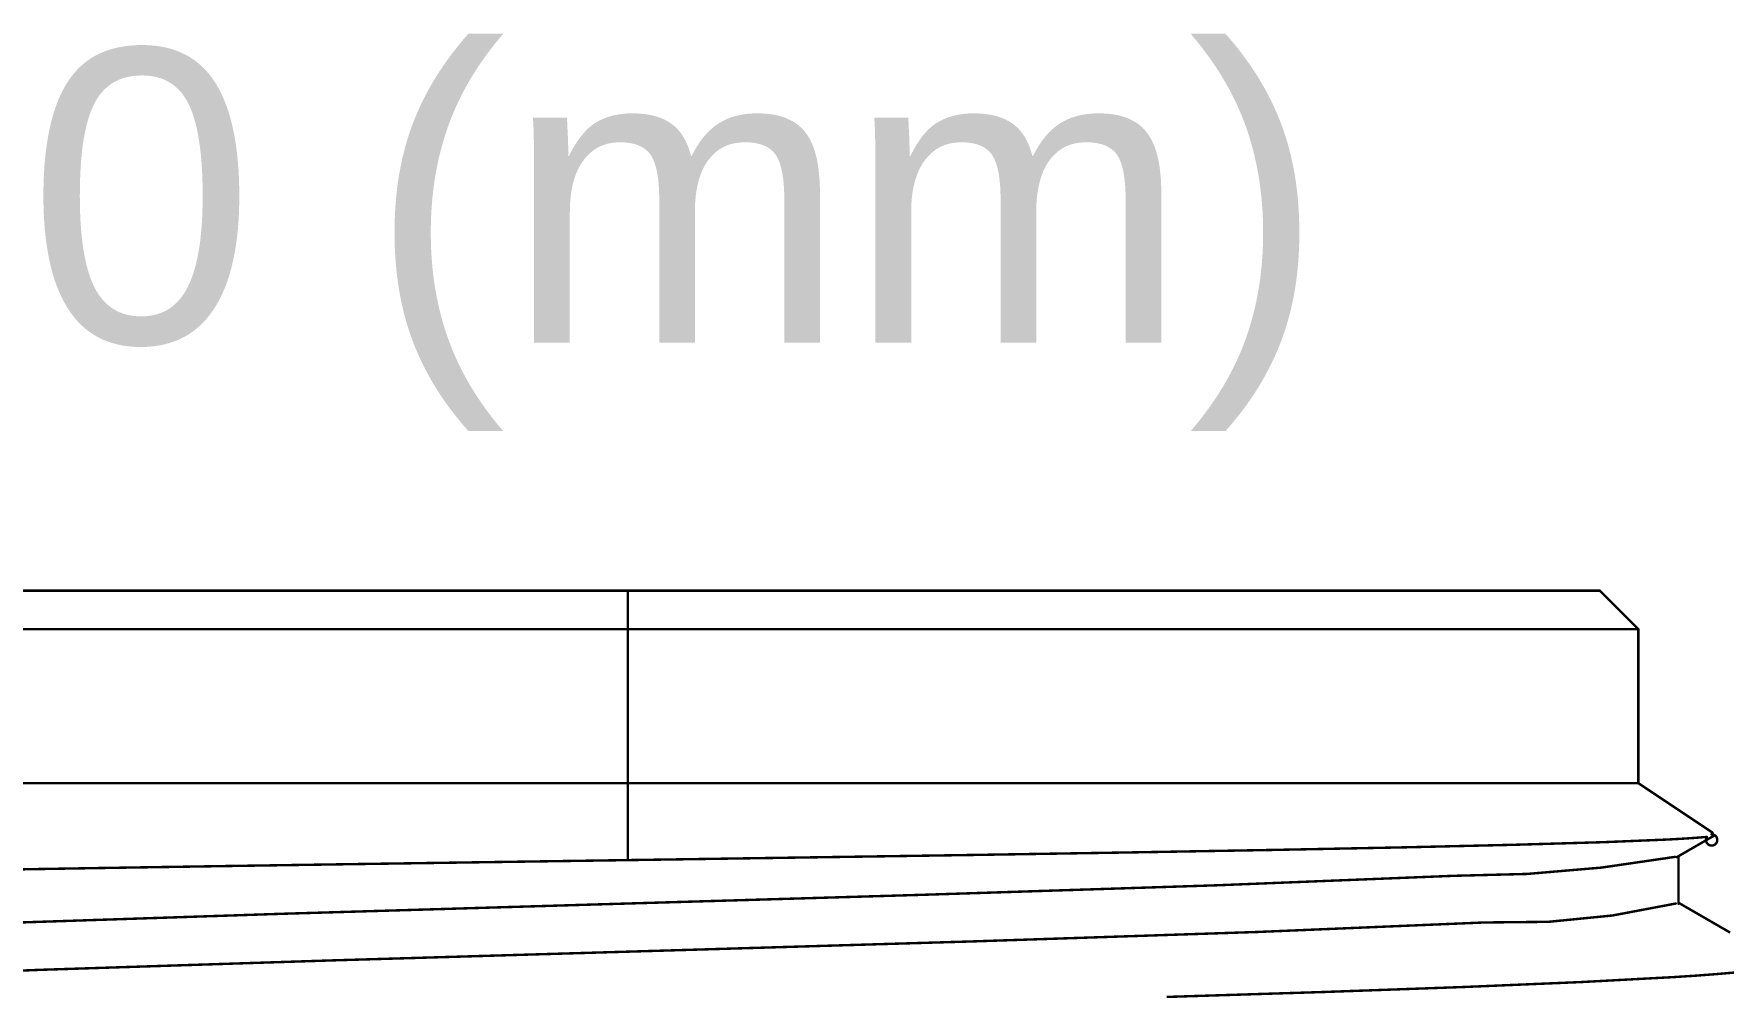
# Model space of a CAD drawing. Header units: inches. Extents: x -6 to 430, y 0 to 90.
# Drawn here: x 19.41 to 28.19, y 61.4 to 66.39 of the extents above; entities that cross this region are included whole.
import ezdxf

# ---------------------------------------------------------------- set-up
doc = ezdxf.new("R2010")
doc.units = ezdxf.units.IN
doc.layers.add('Mechanical 1', color=6, linetype='Continuous')
doc.styles.add('Arial', font='', dxfattribs={"height": 0.2})
doc.styles.get('Arial').set_extended_font_data('Arial')

msp = doc.modelspace()

# ---------------------------------------------------------------- linework, layer by layer
at = {"layer": 'Mechanical 1'}
for points in [[(17.45, 63.5, 0.0127, 0.0127, 0), (27.55, 63.5, 0.0127, 0.0127, 0)], [(22.5, 62.1005, 0.0127, 0.0127, 0), (22.5, 63.5, 0.0127, 0.0127, 0)], [(27.55, 63.5, 0.0127, 0.0127, 0), (27.75, 63.3, 0.0127, 0.0127, 0)], [(17.25, 63.3, 0.0127, 0.0127, 0), (27.75, 63.3, 0.0127, 0.0127, 0)], [(27.75, 62.5, 0.0127, 0.0127, 0), (27.75, 63.3, 0.0127, 0.0127, 0)], [(17.25, 62.5, 0.0127, 0.0127, 0), (27.75, 62.5, 0.0127, 0.0127, 0)], [(27.75, 62.5, 0.0127, 0.0127, 0), (28.1356, 62.243, 0.0127, 0.0127, 0)], [(28.1059, 62.2209, 0.0127, 0.0127, -0.009223), (27.8999, 62.2073, 0.0127, 0.0127, 0)], [(27.9489, 62.1153, 0.0127, 0.0127, 0), (28.1469, 62.2297, 0.0127, 0.0127, 0)], [(28.1299, 62.2345, 0.0127, 0.0127, -3.987677), (28.1059, 62.2209, 0.0127, 0.0127, 0)], [(24.2714, 62.1269, 0.0127, 0.0127, 0), (25.0991, 62.1402, 0.0127, 0.0127, 0)], [(25.0991, 62.1402, 0.0127, 0.0127, 0), (25.8609, 62.1535, 0.0127, 0.0127, 0)], [(25.8609, 62.1535, 0.0127, 0.0127, 0), (26.5379, 62.1669, 0.0127, 0.0127, 0)], [(26.5379, 62.1669, 0.0127, 0.0127, 0), (27.1131, 62.1803, 0.0127, 0.0127, 0)], [(27.1131, 62.1803, 0.0127, 0.0127, 0), (27.5729, 62.1938, 0.0127, 0.0127, 0)], [(27.5729, 62.1938, 0.0127, 0.0127, 0), (27.8999, 62.2073, 0.0127, 0.0127, 0)], [(19.1898, 62.0499, 0.0127, 0.0127, 0), (19.798, 62.06, 0.0127, 0.0127, 0)], [(19.798, 62.06, 0.0127, 0.0127, 0), (20.4422, 62.0701, 0.0127, 0.0127, 0)], [(20.4422, 62.0701, 0.0127, 0.0127, 0), (21.1136, 62.0802, 0.0127, 0.0127, 0)], [(21.1136, 62.0802, 0.0127, 0.0127, 0), (21.8027, 62.0903, 0.0127, 0.0127, 0)], [(21.8027, 62.0903, 0.0127, 0.0127, 0), (22.5, 62.1005, 0.0127, 0.0127, 0)], [(22.5, 62.1005, 0.0127, 0.0127, 0), (24.2714, 62.1269, 0.0127, 0.0127, 0)], [(27.94, 62.1172, 0.0127, 0.0127, -0.044622), (26.787, 62.0188, 0.0127, 0.0127, 0)], [(27.9587, 61.874, 0.0127, 0.0127, 0), (27.9587, 62.121, 0.0127, 0.0127, 0)], [(24.0335, 61.9203, 0.0127, 0.0127, 0), (25.5552, 61.9695, 0.0127, 0.0127, 0)], [(25.5552, 61.9695, 0.0127, 0.0127, 0), (26.787, 62.0188, 0.0127, 0.0127, 0)], [(20.7119, 61.8219, 0.0127, 0.0127, 0), (22.3664, 61.8711, 0.0127, 0.0127, 0)], [(22.3664, 61.8711, 0.0127, 0.0127, 0), (24.0335, 61.9203, 0.0127, 0.0127, 0)], [(27.9443, 61.8749, 0.0127, 0.0127, -0.066279), (26.9473, 61.7765, 0.0127, 0.0127, 0)], [(27.9587, 61.879, 0.0127, 0.0127, 0), (28.0124, 61.8479, 0.0127, 0.0127, 0)], [(19.2271, 61.7727, 0.0127, 0.0127, 0), (20.7119, 61.8219, 0.0127, 0.0127, 0)], [(28.0124, 61.8479, 0.0127, 0.0127, 0), (28.0661, 61.8169, 0.0127, 0.0127, 0)], [(28.0661, 61.8169, 0.0127, 0.0127, 0), (28.1198, 61.7859, 0.0127, 0.0127, 0)], [(28.1198, 61.7859, 0.0127, 0.0127, 0), (28.1735, 61.7548, 0.0127, 0.0127, 0)], [(24.2892, 61.6781, 0.0127, 0.0127, 0), (25.7735, 61.7273, 0.0127, 0.0127, 0)], [(25.7735, 61.7273, 0.0127, 0.0127, 0), (26.9473, 61.7765, 0.0127, 0.0127, 0)], [(28.1735, 61.7548, 0.0127, 0.0127, 0), (28.2271, 61.7238, 0.0127, 0.0127, 0)], [(20.9684, 61.5797, 0.0127, 0.0127, 0), (22.6352, 61.6289, 0.0127, 0.0127, 0)], [(22.6352, 61.6289, 0.0127, 0.0127, 0), (24.2892, 61.6781, 0.0127, 0.0127, 0)], [(18.2149, 61.4813, 0.0127, 0.0127, 0), (19.4469, 61.5305, 0.0127, 0.0127, 0)], [(19.4469, 61.5305, 0.0127, 0.0127, 0), (20.9684, 61.5797, 0.0127, 0.0127, 0)], [(28.2724, 61.5185, 0.0127, 0.0127, -0.008327), (27.9329, 61.4928, 0.0127, 0.0127, 0)], [(26.1176, 61.4155, 0.0127, 0.0127, 0), (26.8415, 61.4413, 0.0127, 0.0127, 0)], [(26.8415, 61.4413, 0.0127, 0.0127, 0), (27.4519, 61.467, 0.0127, 0.0127, 0)], [(27.4519, 61.467, 0.0127, 0.0127, 0), (27.9329, 61.4928, 0.0127, 0.0127, 0)], [(25.2993, 61.3898, 0.0127, 0.0127, 0), (26.1176, 61.4155, 0.0127, 0.0127, 0)]]:
    msp.add_lwpolyline(points, format="xyseb", dxfattribs=at)
for points in [[(22.4968, 63.5, 0.00635, 0.00635, 1), (22.5032, 63.5, 0.00635, 0.00635, 1)], [(27.5468, 63.5, 0.00635, 0.00635, 1), (27.5532, 63.5, 0.00635, 0.00635, 1)], [(27.5468, 63.5, 0.00635, 0.00635, 1), (27.5532, 63.5, 0.00635, 0.00635, 1)], [(27.7468, 63.3, 0.00635, 0.00635, 1), (27.7532, 63.3, 0.00635, 0.00635, 1)], [(27.7468, 63.3, 0.00635, 0.00635, 1), (27.7532, 63.3, 0.00635, 0.00635, 1)], [(27.7468, 63.3, 0.00635, 0.00635, 1), (27.7532, 63.3, 0.00635, 0.00635, 1)], [(27.7468, 62.5, 0.00635, 0.00635, 1), (27.7532, 62.5, 0.00635, 0.00635, 1)], [(27.7468, 62.5, 0.00635, 0.00635, 1), (27.7532, 62.5, 0.00635, 0.00635, 1)], [(27.7468, 62.5, 0.00635, 0.00635, 1), (27.7532, 62.5, 0.00635, 0.00635, 1)], [(28.1028, 62.2209, 0.00635, 0.00635, 1), (28.1091, 62.2209, 0.00635, 0.00635, 1)], [(28.1028, 62.2209, 0.00635, 0.00635, 1), (28.1091, 62.2209, 0.00635, 0.00635, 1)], [(28.1267, 62.2345, 0.00635, 0.00635, 1), (28.1331, 62.2345, 0.00635, 0.00635, 1)], [(28.1324, 62.243, 0.00635, 0.00635, 1), (28.1387, 62.243, 0.00635, 0.00635, 1)], [(28.1437, 62.2297, 0.00635, 0.00635, 1), (28.15, 62.2297, 0.00635, 0.00635, 1)], [(25.0959, 62.1402, 0.00635, 0.00635, 1), (25.1023, 62.1402, 0.00635, 0.00635, 1)], [(25.0959, 62.1402, 0.00635, 0.00635, 1), (25.1023, 62.1402, 0.00635, 0.00635, 1)], [(25.8578, 62.1535, 0.00635, 0.00635, 1), (25.8641, 62.1535, 0.00635, 0.00635, 1)], [(25.8578, 62.1535, 0.00635, 0.00635, 1), (25.8641, 62.1535, 0.00635, 0.00635, 1)], [(26.5347, 62.1669, 0.00635, 0.00635, 1), (26.5411, 62.1669, 0.00635, 0.00635, 1)], [(26.5347, 62.1669, 0.00635, 0.00635, 1), (26.5411, 62.1669, 0.00635, 0.00635, 1)], [(27.1099, 62.1803, 0.00635, 0.00635, 1), (27.1163, 62.1803, 0.00635, 0.00635, 1)], [(27.1099, 62.1803, 0.00635, 0.00635, 1), (27.1163, 62.1803, 0.00635, 0.00635, 1)], [(27.5698, 62.1938, 0.00635, 0.00635, 1), (27.5761, 62.1938, 0.00635, 0.00635, 1)], [(27.5698, 62.1938, 0.00635, 0.00635, 1), (27.5761, 62.1938, 0.00635, 0.00635, 1)], [(27.8967, 62.2073, 0.00635, 0.00635, 1), (27.903, 62.2073, 0.00635, 0.00635, 1)], [(27.8967, 62.2073, 0.00635, 0.00635, 1), (27.903, 62.2073, 0.00635, 0.00635, 1)], [(19.7948, 62.06, 0.00635, 0.00635, 1), (19.8011, 62.06, 0.00635, 0.00635, 1)], [(19.7948, 62.06, 0.00635, 0.00635, 1), (19.8011, 62.06, 0.00635, 0.00635, 1)], [(20.439, 62.0701, 0.00635, 0.00635, 1), (20.4454, 62.0701, 0.00635, 0.00635, 1)], [(20.439, 62.0701, 0.00635, 0.00635, 1), (20.4454, 62.0701, 0.00635, 0.00635, 1)], [(21.1105, 62.0802, 0.00635, 0.00635, 1), (21.1168, 62.0802, 0.00635, 0.00635, 1)], [(21.1105, 62.0802, 0.00635, 0.00635, 1), (21.1168, 62.0802, 0.00635, 0.00635, 1)], [(21.7995, 62.0903, 0.00635, 0.00635, 1), (21.8059, 62.0903, 0.00635, 0.00635, 1)], [(21.7995, 62.0903, 0.00635, 0.00635, 1), (21.8059, 62.0903, 0.00635, 0.00635, 1)], [(22.4968, 62.1005, 0.00635, 0.00635, 1), (22.5032, 62.1005, 0.00635, 0.00635, 1)], [(22.4968, 62.1005, 0.00635, 0.00635, 1), (22.5032, 62.1005, 0.00635, 0.00635, 1)], [(22.4968, 62.1005, 0.00635, 0.00635, 1), (22.5032, 62.1005, 0.00635, 0.00635, 1)], [(24.2683, 62.1269, 0.00635, 0.00635, 1), (24.2746, 62.1269, 0.00635, 0.00635, 1)], [(24.2683, 62.1269, 0.00635, 0.00635, 1), (24.2746, 62.1269, 0.00635, 0.00635, 1)], [(27.9369, 62.1172, 0.00635, 0.00635, 1), (27.9432, 62.1172, 0.00635, 0.00635, 1)], [(27.9458, 62.1153, 0.00635, 0.00635, 1), (27.9521, 62.1153, 0.00635, 0.00635, 1)], [(27.9555, 62.121, 0.00635, 0.00635, 1), (27.9619, 62.121, 0.00635, 0.00635, 1)], [(25.552, 61.9695, 0.00635, 0.00635, 1), (25.5584, 61.9695, 0.00635, 0.00635, 1)], [(25.552, 61.9695, 0.00635, 0.00635, 1), (25.5584, 61.9695, 0.00635, 0.00635, 1)], [(26.7838, 62.0188, 0.00635, 0.00635, 1), (26.7902, 62.0188, 0.00635, 0.00635, 1)], [(26.7838, 62.0188, 0.00635, 0.00635, 1), (26.7902, 62.0188, 0.00635, 0.00635, 1)], [(22.3632, 61.8711, 0.00635, 0.00635, 1), (22.3696, 61.8711, 0.00635, 0.00635, 1)], [(22.3632, 61.8711, 0.00635, 0.00635, 1), (22.3696, 61.8711, 0.00635, 0.00635, 1)], [(24.0303, 61.9203, 0.00635, 0.00635, 1), (24.0367, 61.9203, 0.00635, 0.00635, 1)], [(24.0303, 61.9203, 0.00635, 0.00635, 1), (24.0367, 61.9203, 0.00635, 0.00635, 1)], [(27.9411, 61.8749, 0.00635, 0.00635, 1), (27.9475, 61.8749, 0.00635, 0.00635, 1)], [(27.9555, 61.879, 0.00635, 0.00635, 1), (27.9619, 61.879, 0.00635, 0.00635, 1)], [(27.9555, 61.874, 0.00635, 0.00635, 1), (27.9619, 61.874, 0.00635, 0.00635, 1)], [(20.7087, 61.8219, 0.00635, 0.00635, 1), (20.7151, 61.8219, 0.00635, 0.00635, 1)], [(20.7087, 61.8219, 0.00635, 0.00635, 1), (20.7151, 61.8219, 0.00635, 0.00635, 1)], [(28.0092, 61.8479, 0.00635, 0.00635, 1), (28.0156, 61.8479, 0.00635, 0.00635, 1)], [(28.0092, 61.8479, 0.00635, 0.00635, 1), (28.0156, 61.8479, 0.00635, 0.00635, 1)], [(28.0629, 61.8169, 0.00635, 0.00635, 1), (28.0693, 61.8169, 0.00635, 0.00635, 1)], [(28.0629, 61.8169, 0.00635, 0.00635, 1), (28.0693, 61.8169, 0.00635, 0.00635, 1)], [(28.1166, 61.7859, 0.00635, 0.00635, 1), (28.1229, 61.7859, 0.00635, 0.00635, 1)], [(28.1166, 61.7859, 0.00635, 0.00635, 1), (28.1229, 61.7859, 0.00635, 0.00635, 1)], [(25.7703, 61.7273, 0.00635, 0.00635, 1), (25.7766, 61.7273, 0.00635, 0.00635, 1)], [(25.7703, 61.7273, 0.00635, 0.00635, 1), (25.7766, 61.7273, 0.00635, 0.00635, 1)], [(26.9442, 61.7765, 0.00635, 0.00635, 1), (26.9505, 61.7765, 0.00635, 0.00635, 1)], [(26.9442, 61.7765, 0.00635, 0.00635, 1), (26.9505, 61.7765, 0.00635, 0.00635, 1)], [(28.1703, 61.7548, 0.00635, 0.00635, 1), (28.1766, 61.7548, 0.00635, 0.00635, 1)], [(28.1703, 61.7548, 0.00635, 0.00635, 1), (28.1766, 61.7548, 0.00635, 0.00635, 1)], [(22.632, 61.6289, 0.00635, 0.00635, 1), (22.6384, 61.6289, 0.00635, 0.00635, 1)], [(22.632, 61.6289, 0.00635, 0.00635, 1), (22.6384, 61.6289, 0.00635, 0.00635, 1)], [(24.286, 61.6781, 0.00635, 0.00635, 1), (24.2923, 61.6781, 0.00635, 0.00635, 1)], [(24.286, 61.6781, 0.00635, 0.00635, 1), (24.2923, 61.6781, 0.00635, 0.00635, 1)], [(19.4437, 61.5305, 0.00635, 0.00635, 1), (19.4501, 61.5305, 0.00635, 0.00635, 1)], [(19.4437, 61.5305, 0.00635, 0.00635, 1), (19.4501, 61.5305, 0.00635, 0.00635, 1)], [(20.9653, 61.5797, 0.00635, 0.00635, 1), (20.9716, 61.5797, 0.00635, 0.00635, 1)], [(20.9653, 61.5797, 0.00635, 0.00635, 1), (20.9716, 61.5797, 0.00635, 0.00635, 1)], [(26.8383, 61.4413, 0.00635, 0.00635, 1), (26.8446, 61.4413, 0.00635, 0.00635, 1)], [(26.8383, 61.4413, 0.00635, 0.00635, 1), (26.8446, 61.4413, 0.00635, 0.00635, 1)], [(27.4487, 61.467, 0.00635, 0.00635, 1), (27.4551, 61.467, 0.00635, 0.00635, 1)], [(27.4487, 61.467, 0.00635, 0.00635, 1), (27.4551, 61.467, 0.00635, 0.00635, 1)], [(27.9297, 61.4928, 0.00635, 0.00635, 1), (27.9361, 61.4928, 0.00635, 0.00635, 1)], [(27.9297, 61.4928, 0.00635, 0.00635, 1), (27.9361, 61.4928, 0.00635, 0.00635, 1)], [(26.1144, 61.4155, 0.00635, 0.00635, 1), (26.1208, 61.4155, 0.00635, 0.00635, 1)], [(26.1144, 61.4155, 0.00635, 0.00635, 1), (26.1208, 61.4155, 0.00635, 0.00635, 1)]]:
    msp.add_lwpolyline(points, format="xyseb", close=True, dxfattribs=at)

# ---------------------------------------------------------------- texts
at = {"layer": 'Mechanical 1', "style": 'Arial'}
msp.add_text('45.00 (mm)', height=1.524, dxfattribs=at).set_placement((15.2378, 64.7874))

doc.saveas('drawing.dxf')
